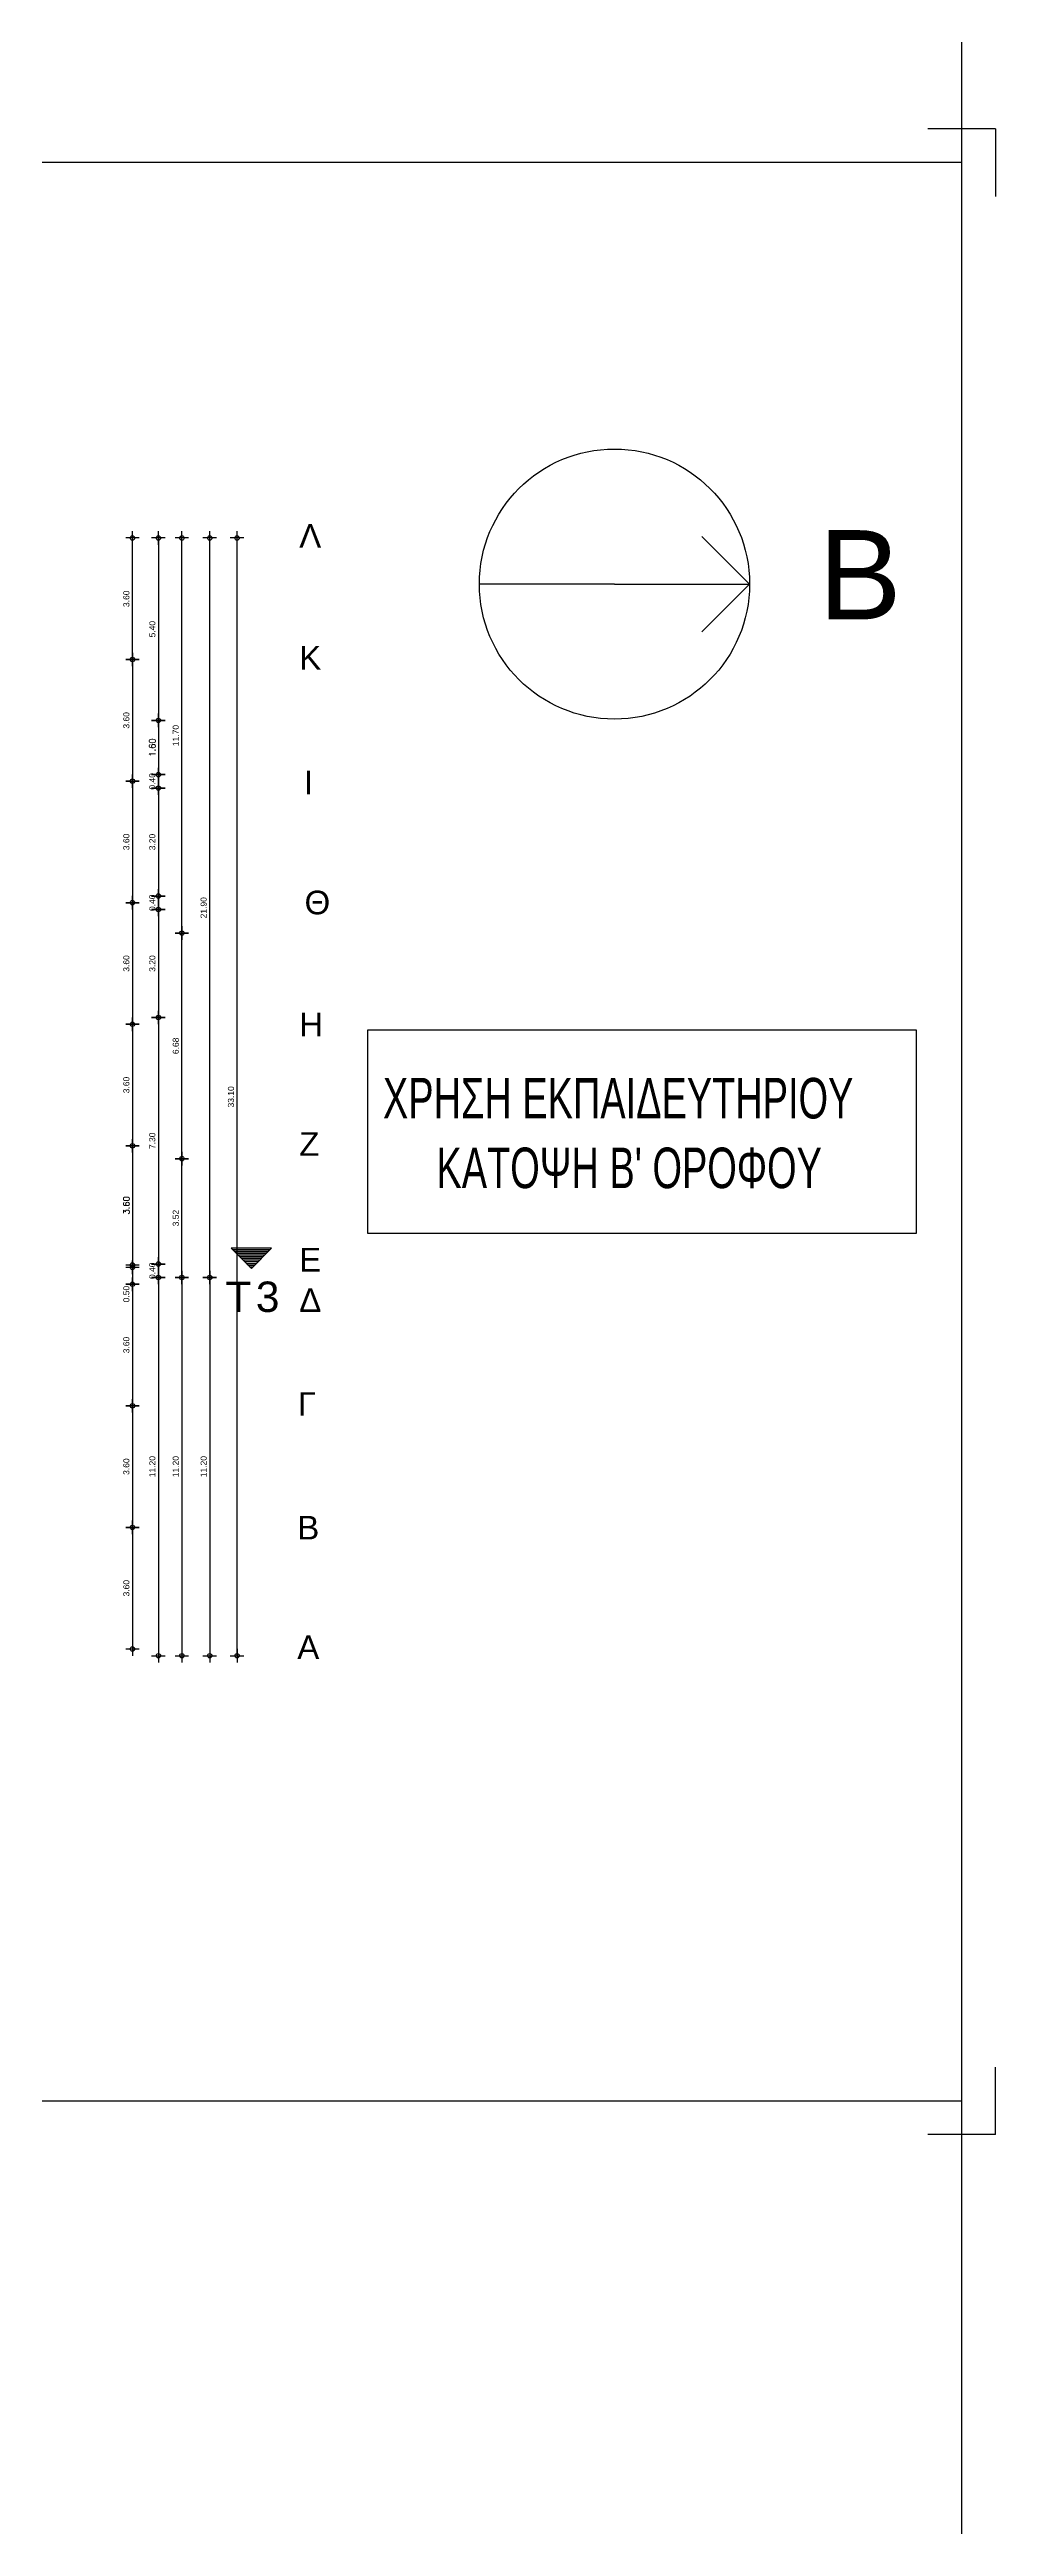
# Model space of a CAD drawing. Header units: metres. Extents: x 0 to 132, y -109 to 310.
# Drawn here: x 56 to 84, y 148.3 to 221.6 of the extents above; entities that cross this region are included whole.
import ezdxf

# ---------------------------------------------------------------- set-up
doc = ezdxf.new("R2010")
doc.units = ezdxf.units.M
doc.header["$LTSCALE"] = 0.036
doc.layers.get('0').update_dxf_attribs({"color": 252})
doc.layers.get('Defpoints').update_dxf_attribs({"color": 252})
for name, color, linetype in [('arxitektonika', 254, 'Continuous'), ('BORDER', 252, 'Continuous'), ('DIMBLK', 252, 'Continuous'), ('electext', 20, 'Continuous'), ('LAYER-ON', 252, 'Continuous'), ('MARKS', 252, 'Continuous'), ('NOTES', 252, 'Continuous')]:
    doc.layers.add(name, color=color, linetype=linetype)
doc.styles.add('COMU-N', font='arial.ttf')
doc.styles.add('outu-c', font='ugoutl-s.shx', dxfattribs={"width": 0.7})
doc.styles.get("Standard").update_dxf_attribs({"font": 'arial.ttf'})
doc.dimstyles.new('CADWDOT', dxfattribs={"dimscale": 0.1, "dimtxt": 1.8, "dimasz": 0.08, "dimexe": 2, "dimexo": 0, "dimgap": 0.09, "dimtad": 0, "dimrnd": 0.001, "dimzin": 0, "dimdsep": 46, "dimtxsty": 'Standard', "dimblk1": 'ARTDIM', "dimblk2": 'ARTDIM', "dimsah": 1, "dimcen": 0.09, "dimdle": 0.05, "dimse1": 1, "dimse2": 1, "dimadec": 0, "dimazin": 0, "dimtfac": 1, "dimtmove": 0, "dimatfit": 3, "dimldrblk": 'ARTDIM', "dimfxl": 2, "dimtvp": 0.9999, "dimtolj": 1, "dimtzin": 0, "dimarcsym": 0})

# ---------------------------------------------------------------- blocks, each defined once
blk = doc.blocks.new('art103')
at = {"layer": 'BORDER'}
for p, q in [((20.75, 14.6), (0.25, 14.6)), ((0.25, 14.6), (0.25, 0.25)), ((20.75, 0.25), (20.75, 14.6)), ((0.25, 0.25), (20.75, 0.25))]:
    blk.add_line(p, q, dxfattribs=at)
at = {"layer": 'MARKS'}
for p, q in [((0, 14.85), (0, 14.35)), ((0, 14.85), (0.5, 14.85)), ((10.25, 14.85), (10.75, 14.85)), ((10.5, 14.85), (10.5, 14.6)), ((21, 14.85), (20.5, 14.85)), ((21, 14.85), (21, 14.35)), ((0, 0), (0, 0.5)), ((21, 0), (21, 0.5)), ((10.5, 0), (10.5, 0.25)), ((0, 0), (0.5, 0)), ((10.25, 0), (10.75, 0)), ((21, 0), (20.5, 0))]:
    blk.add_line(p, q, dxfattribs=at)
blk = doc.blocks.new('ARTDIM')
at = {"layer": 'DIMBLK'}
for p, q in [((-24.9975, 0), (24.9975, 0)), ((0, -24.9975), (0, 24.9975))]:
    blk.add_line(p, q, dxfattribs=at)
blk.add_circle((0, 0), 8.25, dxfattribs=at)
blk = doc.blocks.new('*D618')
at = {"layer": 'arxitektonika', "color": 0, "lineweight": -2}
blk.add_line((59.217, 207.164), (59.217, 201.778), dxfattribs=at)
at = {"layer": 'Defpoints', "color": 0, "transparency": 16777216}
for p in [(58.128, 207.172), (58.128, 201.77), (59.217, 201.77)]:
    blk.add_point(p, dxfattribs=at)
at = {"layer": 'arxitektonika', "color": 0, "lineweight": -2, "xscale": 0.008, "yscale": 0.008, "zscale": 0.008}
for p, rotation in [((59.217, 207.172), 90), ((59.217, 201.77), 270)]:
    blk.add_blockref('ARTDIM', p, dxfattribs=dict(at, rotation=rotation))
at = {"layer": 'arxitektonika', "color": 0, "insert": (59.037, 204.471), "char_height": 0.18, "attachment_point": 5, "rotation": 90}
blk.add_mtext('\\A1;5.40', dxfattribs=at)
blk = doc.blocks.new('*D619')
at = {"layer": 'arxitektonika', "color": 0, "lineweight": -2}
blk.add_line((59.217, 201.762), (59.217, 200.172), dxfattribs=at)
at = {"layer": 'Defpoints', "color": 0, "transparency": 16777216}
for p in [(60.189, 201.77), (59.217, 200.164), (60.189, 200.164)]:
    blk.add_point(p, dxfattribs=at)
at = {"layer": 'arxitektonika', "color": 0, "lineweight": -2, "xscale": 0.008, "yscale": 0.008, "zscale": 0.008}
for p, rotation in [((59.217, 201.77), 90), ((59.217, 200.164), 270)]:
    blk.add_blockref('ARTDIM', p, dxfattribs=dict(at, rotation=rotation))
at = {"layer": 'arxitektonika', "color": 0, "insert": (59.037, 200.967), "char_height": 0.18, "attachment_point": 5, "rotation": 90}
blk.add_mtext('\\A1;{\\Fcomplex.shx;1.60}', dxfattribs=at)
blk = doc.blocks.new('*D620')
at = {"layer": 'arxitektonika', "color": 0, "lineweight": -2}
blk.add_line((59.217, 200.156), (59.217, 199.774), dxfattribs=at)
at = {"layer": 'Defpoints', "color": 0, "transparency": 16777216}
for p in [(59.217, 199.766), (60.189, 200.164), (60.189, 199.766)]:
    blk.add_point(p, dxfattribs=at)
at = {"layer": 'arxitektonika', "color": 0, "lineweight": -2, "xscale": 0.008, "yscale": 0.008, "zscale": 0.008}
for p, rotation in [((59.217, 200.164), 90), ((59.217, 199.766), 270)]:
    blk.add_blockref('ARTDIM', p, dxfattribs=dict(at, rotation=rotation))
at = {"layer": 'arxitektonika', "color": 0, "insert": (59.037, 199.965), "char_height": 0.18, "attachment_point": 5, "rotation": 90}
blk.add_mtext('\\A1;0.40', dxfattribs=at)
blk = doc.blocks.new('*D621')
at = {"layer": 'arxitektonika', "color": 0, "lineweight": -2}
blk.add_line((59.217, 199.758), (59.217, 196.578), dxfattribs=at)
at = {"layer": 'Defpoints', "color": 0, "transparency": 16777216}
for p in [(60.189, 199.766), (59.217, 196.57), (60.189, 196.57)]:
    blk.add_point(p, dxfattribs=at)
at = {"layer": 'arxitektonika', "color": 0, "lineweight": -2, "xscale": 0.008, "yscale": 0.008, "zscale": 0.008}
for p, rotation in [((59.217, 199.766), 90), ((59.217, 196.57), 270)]:
    blk.add_blockref('ARTDIM', p, dxfattribs=dict(at, rotation=rotation))
at = {"layer": 'arxitektonika', "color": 0, "insert": (59.037, 198.168), "char_height": 0.18, "attachment_point": 5, "rotation": 90}
blk.add_mtext('\\A1;3.20', dxfattribs=at)
blk = doc.blocks.new('*D622')
at = {"layer": 'arxitektonika', "color": 0, "lineweight": -2}
blk.add_line((59.217, 196.562), (59.217, 196.178), dxfattribs=at)
at = {"layer": 'Defpoints', "color": 0, "transparency": 16777216}
for p in [(59.217, 196.17), (60.189, 196.57), (60.189, 196.17)]:
    blk.add_point(p, dxfattribs=at)
at = {"layer": 'arxitektonika', "color": 0, "lineweight": -2, "xscale": 0.008, "yscale": 0.008, "zscale": 0.008}
for p, rotation in [((59.217, 196.57), 90), ((59.217, 196.17), 270)]:
    blk.add_blockref('ARTDIM', p, dxfattribs=dict(at, rotation=rotation))
at = {"layer": 'arxitektonika', "color": 0, "insert": (59.037, 196.37), "char_height": 0.18, "attachment_point": 5, "rotation": 90}
blk.add_mtext('\\A1;0.40', dxfattribs=at)
blk = doc.blocks.new('*D623')
at = {"layer": 'arxitektonika', "color": 0, "lineweight": -2}
blk.add_line((59.217, 196.162), (59.217, 192.978), dxfattribs=at)
at = {"layer": 'Defpoints', "color": 0, "transparency": 16777216}
for p in [(60.189, 196.17), (59.217, 192.97), (60.189, 192.97)]:
    blk.add_point(p, dxfattribs=at)
at = {"layer": 'arxitektonika', "color": 0, "lineweight": -2, "xscale": 0.008, "yscale": 0.008, "zscale": 0.008}
for p, rotation in [((59.217, 196.17), 90), ((59.217, 192.97), 270)]:
    blk.add_blockref('ARTDIM', p, dxfattribs=dict(at, rotation=rotation))
at = {"layer": 'arxitektonika', "color": 0, "insert": (59.037, 194.57), "char_height": 0.18, "attachment_point": 5, "rotation": 90}
blk.add_mtext('\\A1;3.20', dxfattribs=at)
blk = doc.blocks.new('*D624')
at = {"layer": 'arxitektonika', "color": 0, "lineweight": -2}
blk.add_line((59.217, 192.962), (59.217, 185.68), dxfattribs=at)
at = {"layer": 'Defpoints', "color": 0, "transparency": 16777216}
for p in [(60.189, 192.97), (59.217, 185.672), (60.189, 185.672)]:
    blk.add_point(p, dxfattribs=at)
at = {"layer": 'arxitektonika', "color": 0, "lineweight": -2, "xscale": 0.008, "yscale": 0.008, "zscale": 0.008}
for p, rotation in [((59.217, 192.97), 90), ((59.217, 185.672), 270)]:
    blk.add_blockref('ARTDIM', p, dxfattribs=dict(at, rotation=rotation))
at = {"layer": 'arxitektonika', "color": 0, "insert": (59.037, 189.321), "char_height": 0.18, "attachment_point": 5, "rotation": 90}
blk.add_mtext('\\A1;7.30', dxfattribs=at)
blk = doc.blocks.new('*D625')
at = {"layer": 'arxitektonika', "color": 0, "lineweight": -2}
blk.add_line((59.217, 185.664), (59.217, 185.28), dxfattribs=at)
at = {"layer": 'Defpoints', "color": 0, "transparency": 16777216}
for p in [(60.189, 185.672), (59.217, 185.272), (60.189, 185.272)]:
    blk.add_point(p, dxfattribs=at)
at = {"layer": 'arxitektonika', "color": 0, "lineweight": -2, "xscale": 0.008, "yscale": 0.008, "zscale": 0.008}
for p, rotation in [((59.217, 185.672), 90), ((59.217, 185.272), 270)]:
    blk.add_blockref('ARTDIM', p, dxfattribs=dict(at, rotation=rotation))
at = {"layer": 'arxitektonika', "color": 0, "insert": (59.037, 185.472), "char_height": 0.18, "attachment_point": 5, "rotation": 90}
blk.add_mtext('\\A1;0.40', dxfattribs=at)
blk = doc.blocks.new('*D626')
at = {"layer": 'arxitektonika', "color": 0, "lineweight": -2}
blk.add_line((59.217, 185.264), (59.217, 174.08), dxfattribs=at)
at = {"layer": 'Defpoints', "color": 0, "transparency": 16777216}
for p in [(60.128, 185.272), (59.217, 174.072), (60.128, 174.072)]:
    blk.add_point(p, dxfattribs=at)
at = {"layer": 'arxitektonika', "color": 0, "lineweight": -2, "xscale": 0.008, "yscale": 0.008, "zscale": 0.008}
for p, rotation in [((59.217, 185.272), 90), ((59.217, 174.072), 270)]:
    blk.add_blockref('ARTDIM', p, dxfattribs=dict(at, rotation=rotation))
at = {"layer": 'arxitektonika', "color": 0, "insert": (59.037, 179.672), "char_height": 0.18, "attachment_point": 5, "rotation": 90}
blk.add_mtext('\\A1;11.20', dxfattribs=at)
blk = doc.blocks.new('*D627')
at = {"layer": 'arxitektonika', "color": 0, "lineweight": -2}
blk.add_line((59.912, 185.264), (59.912, 174.08), dxfattribs=at)
at = {"layer": 'Defpoints', "color": 0, "transparency": 16777216}
for p in [(60.128, 185.272), (59.912, 174.072), (60.128, 174.072)]:
    blk.add_point(p, dxfattribs=at)
at = {"layer": 'arxitektonika', "color": 0, "lineweight": -2, "xscale": 0.008, "yscale": 0.008, "zscale": 0.008}
for p, rotation in [((59.912, 185.272), 90), ((59.912, 174.072), 270)]:
    blk.add_blockref('ARTDIM', p, dxfattribs=dict(at, rotation=rotation))
at = {"layer": 'arxitektonika', "color": 0, "insert": (59.732, 179.672), "char_height": 0.18, "attachment_point": 5, "rotation": 90}
blk.add_mtext('\\A1;11.20', dxfattribs=at)
blk = doc.blocks.new('*D628')
at = {"layer": 'arxitektonika', "color": 0, "lineweight": -2}
blk.add_line((59.912, 185.28), (59.912, 188.783), dxfattribs=at)
at = {"layer": 'Defpoints', "color": 0, "transparency": 16777216}
for p in [(59.912, 188.791), (60.189, 188.791), (60.189, 185.272)]:
    blk.add_point(p, dxfattribs=at)
at = {"layer": 'arxitektonika', "color": 0, "lineweight": -2, "xscale": 0.008, "yscale": 0.008, "zscale": 0.008}
for p, rotation in [((59.912, 188.791), 90), ((59.912, 185.272), 270)]:
    blk.add_blockref('ARTDIM', p, dxfattribs=dict(at, rotation=rotation))
at = {"layer": 'arxitektonika', "color": 0, "insert": (59.732, 187.032), "char_height": 0.18, "attachment_point": 5, "rotation": 90}
blk.add_mtext('\\A1;3.52', dxfattribs=at)
blk = doc.blocks.new('*D629')
at = {"layer": 'arxitektonika', "color": 0, "lineweight": -2}
blk.add_line((59.912, 188.799), (59.912, 195.464), dxfattribs=at)
at = {"layer": 'Defpoints', "color": 0, "transparency": 16777216}
for p in [(59.912, 195.472), (60.189, 195.472), (60.189, 188.791)]:
    blk.add_point(p, dxfattribs=at)
at = {"layer": 'arxitektonika', "color": 0, "lineweight": -2, "xscale": 0.008, "yscale": 0.008, "zscale": 0.008}
for p, rotation in [((59.912, 195.472), 90), ((59.912, 188.791), 270)]:
    blk.add_blockref('ARTDIM', p, dxfattribs=dict(at, rotation=rotation))
at = {"layer": 'arxitektonika', "color": 0, "insert": (59.732, 192.132), "char_height": 0.18, "attachment_point": 5, "rotation": 90}
blk.add_mtext('\\A1;6.68', dxfattribs=at)
blk = doc.blocks.new('*D630')
at = {"layer": 'arxitektonika', "color": 0, "lineweight": -2}
blk.add_line((59.912, 195.48), (59.912, 207.164), dxfattribs=at)
at = {"layer": 'Defpoints', "color": 0, "transparency": 16777216}
for p in [(57.55, 207.172), (59.912, 207.172), (57.55, 195.472)]:
    blk.add_point(p, dxfattribs=at)
at = {"layer": 'arxitektonika', "color": 0, "lineweight": -2, "xscale": 0.008, "yscale": 0.008, "zscale": 0.008}
for p, rotation in [((59.912, 207.172), 90), ((59.912, 195.472), 270)]:
    blk.add_blockref('ARTDIM', p, dxfattribs=dict(at, rotation=rotation))
at = {"layer": 'arxitektonika', "color": 0, "insert": (59.732, 201.322), "char_height": 0.18, "attachment_point": 5, "rotation": 90}
blk.add_mtext('\\A1;11.70', dxfattribs=at)
blk = doc.blocks.new('*D631')
at = {"layer": 'arxitektonika', "color": 0, "lineweight": -2}
blk.add_line((60.737, 185.264), (60.737, 174.08), dxfattribs=at)
at = {"layer": 'Defpoints', "color": 0, "transparency": 16777216}
for p in [(57.623, 185.272), (57.623, 174.072), (60.737, 174.072)]:
    blk.add_point(p, dxfattribs=at)
at = {"layer": 'arxitektonika', "color": 0, "lineweight": -2, "xscale": 0.008, "yscale": 0.008, "zscale": 0.008}
for p, rotation in [((60.737, 185.272), 90), ((60.737, 174.072), 270)]:
    blk.add_blockref('ARTDIM', p, dxfattribs=dict(at, rotation=rotation))
at = {"layer": 'arxitektonika', "color": 0, "insert": (60.557, 179.672), "char_height": 0.18, "attachment_point": 5, "rotation": 90}
blk.add_mtext('\\A1;11.20', dxfattribs=at)
blk = doc.blocks.new('*D632')
at = {"layer": 'arxitektonika', "color": 0, "lineweight": -2}
blk.add_line((60.737, 185.28), (60.737, 207.164), dxfattribs=at)
at = {"layer": 'Defpoints', "color": 0, "transparency": 16777216}
for p in [(57.623, 207.172), (60.737, 207.172), (57.623, 185.272)]:
    blk.add_point(p, dxfattribs=at)
at = {"layer": 'arxitektonika', "color": 0, "lineweight": -2, "xscale": 0.008, "yscale": 0.008, "zscale": 0.008}
for p, rotation in [((60.737, 207.172), 90), ((60.737, 185.272), 270)]:
    blk.add_blockref('ARTDIM', p, dxfattribs=dict(at, rotation=rotation))
at = {"layer": 'arxitektonika', "color": 0, "insert": (60.557, 196.222), "char_height": 0.18, "attachment_point": 5, "rotation": 90}
blk.add_mtext('\\A1;21.90', dxfattribs=at)
blk = doc.blocks.new('*D633')
at = {"layer": 'arxitektonika', "color": 0, "lineweight": -2}
blk.add_line((61.546, 174.08), (61.546, 207.164), dxfattribs=at)
at = {"layer": 'Defpoints', "color": 0, "transparency": 16777216}
for p in [(57.296, 207.172), (61.546, 207.172), (57.37, 174.072)]:
    blk.add_point(p, dxfattribs=at)
at = {"layer": 'arxitektonika', "color": 0, "lineweight": -2, "xscale": 0.008, "yscale": 0.008, "zscale": 0.008}
for p, rotation in [((61.546, 207.172), 90), ((61.546, 174.072), 270)]:
    blk.add_blockref('ARTDIM', p, dxfattribs=dict(at, rotation=rotation))
at = {"layer": 'arxitektonika', "color": 0, "insert": (61.366, 190.622), "char_height": 0.18, "attachment_point": 5, "rotation": 90}
blk.add_mtext('\\A1;33.10', dxfattribs=at)
blk = doc.blocks.new('*D647')
at = {"layer": 'arxitektonika', "color": 0, "lineweight": -2}
blk.add_line((58.449, 203.58), (58.449, 207.164), dxfattribs=at)
at = {"layer": 'Defpoints', "color": 0, "transparency": 16777216}
for p in [(58.449, 207.172), (63.208, 207.172), (63.208, 203.572)]:
    blk.add_point(p, dxfattribs=at)
at = {"layer": 'arxitektonika', "color": 0, "lineweight": -2, "xscale": 0.008, "yscale": 0.008, "zscale": 0.008}
for p, rotation in [((58.449, 207.172), 90), ((58.449, 203.572), 270)]:
    blk.add_blockref('ARTDIM', p, dxfattribs=dict(at, rotation=rotation))
at = {"layer": 'arxitektonika', "color": 0, "insert": (58.269, 205.372), "char_height": 0.18, "attachment_point": 5, "rotation": 90}
blk.add_mtext('\\A1;3.60', dxfattribs=at)
blk = doc.blocks.new('*D648')
at = {"layer": 'arxitektonika', "color": 0, "lineweight": -2}
blk.add_line((58.449, 203.564), (58.449, 199.98), dxfattribs=at)
at = {"layer": 'Defpoints', "color": 0, "transparency": 16777216}
for p in [(63.208, 203.572), (58.449, 199.972), (63.208, 199.972)]:
    blk.add_point(p, dxfattribs=at)
at = {"layer": 'arxitektonika', "color": 0, "lineweight": -2, "xscale": 0.008, "yscale": 0.008, "zscale": 0.008}
for p, rotation in [((58.449, 203.572), 90), ((58.449, 199.972), 270)]:
    blk.add_blockref('ARTDIM', p, dxfattribs=dict(at, rotation=rotation))
at = {"layer": 'arxitektonika', "color": 0, "insert": (58.269, 201.772), "char_height": 0.18, "attachment_point": 5, "rotation": 90}
blk.add_mtext('\\A1;3.60', dxfattribs=at)
blk = doc.blocks.new('*D649')
at = {"layer": 'arxitektonika', "color": 0, "lineweight": -2}
blk.add_line((58.449, 199.964), (58.449, 196.38), dxfattribs=at)
at = {"layer": 'Defpoints', "color": 0, "transparency": 16777216}
for p in [(63.208, 199.972), (58.449, 196.372), (63.208, 196.372)]:
    blk.add_point(p, dxfattribs=at)
at = {"layer": 'arxitektonika', "color": 0, "lineweight": -2, "xscale": 0.008, "yscale": 0.008, "zscale": 0.008}
for p, rotation in [((58.449, 199.972), 90), ((58.449, 196.372), 270)]:
    blk.add_blockref('ARTDIM', p, dxfattribs=dict(at, rotation=rotation))
at = {"layer": 'arxitektonika', "color": 0, "insert": (58.269, 198.172), "char_height": 0.18, "attachment_point": 5, "rotation": 90}
blk.add_mtext('\\A1;3.60', dxfattribs=at)
blk = doc.blocks.new('*D650')
at = {"layer": 'arxitektonika', "color": 0, "lineweight": -2}
blk.add_line((58.449, 196.364), (58.449, 192.78), dxfattribs=at)
at = {"layer": 'Defpoints', "color": 0, "transparency": 16777216}
for p in [(63.208, 196.372), (58.449, 192.772), (63.208, 192.772)]:
    blk.add_point(p, dxfattribs=at)
at = {"layer": 'arxitektonika', "color": 0, "lineweight": -2, "xscale": 0.008, "yscale": 0.008, "zscale": 0.008}
for p, rotation in [((58.449, 196.372), 90), ((58.449, 192.772), 270)]:
    blk.add_blockref('ARTDIM', p, dxfattribs=dict(at, rotation=rotation))
at = {"layer": 'arxitektonika', "color": 0, "insert": (58.269, 194.572), "char_height": 0.18, "attachment_point": 5, "rotation": 90}
blk.add_mtext('\\A1;3.60', dxfattribs=at)
blk = doc.blocks.new('*D651')
at = {"layer": 'arxitektonika', "color": 0, "lineweight": -2}
blk.add_line((58.449, 192.764), (58.449, 189.18), dxfattribs=at)
at = {"layer": 'Defpoints', "color": 0, "transparency": 16777216}
for p in [(63.208, 192.772), (58.449, 189.172), (63.208, 189.172)]:
    blk.add_point(p, dxfattribs=at)
at = {"layer": 'arxitektonika', "color": 0, "lineweight": -2, "xscale": 0.008, "yscale": 0.008, "zscale": 0.008}
for p, rotation in [((58.449, 192.772), 90), ((58.449, 189.172), 270)]:
    blk.add_blockref('ARTDIM', p, dxfattribs=dict(at, rotation=rotation))
at = {"layer": 'arxitektonika', "color": 0, "insert": (58.269, 190.972), "char_height": 0.18, "attachment_point": 5, "rotation": 90}
blk.add_mtext('\\A1;3.60', dxfattribs=at)
blk = doc.blocks.new('*D652')
at = {"layer": 'arxitektonika', "color": 0, "lineweight": -2}
blk.add_line((58.449, 189.164), (58.449, 185.653), dxfattribs=at)
at = {"layer": 'Defpoints', "color": 0, "transparency": 16777216}
for p in [(63.208, 189.172), (58.449, 185.645), (63.208, 185.645)]:
    blk.add_point(p, dxfattribs=at)
at = {"layer": 'arxitektonika', "color": 0, "lineweight": -2, "xscale": 0.008, "yscale": 0.008, "zscale": 0.008}
for p, rotation in [((58.449, 189.172), 90), ((58.449, 185.645), 270)]:
    blk.add_blockref('ARTDIM', p, dxfattribs=dict(at, rotation=rotation))
at = {"layer": 'arxitektonika', "color": 0, "insert": (58.269, 187.409), "char_height": 0.18, "attachment_point": 5, "rotation": 90}
blk.add_mtext('\\A1;{\\Fcomplex.shx;3.60}', dxfattribs=at)
blk = doc.blocks.new('*D653')
at = {"layer": 'arxitektonika', "color": 0, "lineweight": -2}
for p, q in [((58.449, 185.564), (58.449, 185.08)), ((58.449, 185.072), (58.449, 184.498))]:
    blk.add_line(p, q, dxfattribs=at)
at = {"layer": 'Defpoints', "color": 0, "transparency": 16777216}
for p in [(58.449, 185.072), (63.208, 185.572), (63.208, 185.072)]:
    blk.add_point(p, dxfattribs=at)
at = {"layer": 'arxitektonika', "color": 0, "lineweight": -2, "xscale": 0.008, "yscale": 0.008, "zscale": 0.008}
for p, rotation in [((58.449, 185.572), 90), ((58.449, 185.072), 270)]:
    blk.add_blockref('ARTDIM', p, dxfattribs=dict(at, rotation=rotation))
at = {"layer": 'arxitektonika', "color": 0, "insert": (58.269, 184.781), "char_height": 0.18, "attachment_point": 5, "rotation": 90}
blk.add_mtext('\\A1;0.50', dxfattribs=at)
blk = doc.blocks.new('*D654')
at = {"layer": 'arxitektonika', "color": 0, "lineweight": -2}
blk.add_line((58.449, 185.064), (58.449, 181.48), dxfattribs=at)
at = {"layer": 'Defpoints', "color": 0, "transparency": 16777216}
for p in [(63.208, 185.072), (58.449, 181.472), (63.208, 181.472)]:
    blk.add_point(p, dxfattribs=at)
at = {"layer": 'arxitektonika', "color": 0, "lineweight": -2, "xscale": 0.008, "yscale": 0.008, "zscale": 0.008}
for p, rotation in [((58.449, 185.072), 90), ((58.449, 181.472), 270)]:
    blk.add_blockref('ARTDIM', p, dxfattribs=dict(at, rotation=rotation))
at = {"layer": 'arxitektonika', "color": 0, "insert": (58.269, 183.272), "char_height": 0.18, "attachment_point": 5, "rotation": 90}
blk.add_mtext('\\A1;3.60', dxfattribs=at)
blk = doc.blocks.new('*D655')
at = {"layer": 'arxitektonika', "color": 0, "lineweight": -2}
blk.add_line((58.449, 181.464), (58.449, 177.88), dxfattribs=at)
at = {"layer": 'Defpoints', "color": 0, "transparency": 16777216}
for p in [(63.208, 181.472), (58.449, 177.872), (63.208, 177.872)]:
    blk.add_point(p, dxfattribs=at)
at = {"layer": 'arxitektonika', "color": 0, "lineweight": -2, "xscale": 0.008, "yscale": 0.008, "zscale": 0.008}
for p, rotation in [((58.449, 181.472), 90), ((58.449, 177.872), 270)]:
    blk.add_blockref('ARTDIM', p, dxfattribs=dict(at, rotation=rotation))
at = {"layer": 'arxitektonika', "color": 0, "insert": (58.269, 179.672), "char_height": 0.18, "attachment_point": 5, "rotation": 90}
blk.add_mtext('\\A1;3.60', dxfattribs=at)
blk = doc.blocks.new('*D656')
at = {"layer": 'arxitektonika', "color": 0, "lineweight": -2}
blk.add_line((58.449, 177.864), (58.449, 174.28), dxfattribs=at)
at = {"layer": 'Defpoints', "color": 0, "transparency": 16777216}
for p in [(63.208, 177.872), (58.449, 174.272), (63.208, 174.272)]:
    blk.add_point(p, dxfattribs=at)
at = {"layer": 'arxitektonika', "color": 0, "lineweight": -2, "xscale": 0.008, "yscale": 0.008, "zscale": 0.008}
for p, rotation in [((58.449, 177.872), 90), ((58.449, 174.272), 270)]:
    blk.add_blockref('ARTDIM', p, dxfattribs=dict(at, rotation=rotation))
at = {"layer": 'arxitektonika', "color": 0, "insert": (58.269, 176.072), "char_height": 0.18, "attachment_point": 5, "rotation": 90}
blk.add_mtext('\\A1;3.60', dxfattribs=at)

msp = doc.modelspace()

# ---------------------------------------------------------------- linework, layer by layer
msp.add_line((83, -108.949), (83, 309.662))
at = {"layer": 'arxitektonika'}
for p, q in [((61.969, 185.542), (61.369, 186.142)), ((61.969, 186.142), (61.369, 186.142)), ((61.419, 186.092), (62.519, 186.092)), ((62.519, 186.092), (61.419, 186.092)), ((61.419, 186.092), (62.519, 186.092)), ((61.469, 186.042), (62.469, 186.042)), ((61.519, 185.992), (62.419, 185.992)), ((61.569, 185.942), (62.369, 185.942)), ((61.619, 185.892), (62.319, 185.892)), ((61.669, 185.842), (62.269, 185.842)), ((61.719, 185.792), (62.219, 185.792)), ((61.769, 185.742), (62.169, 185.742)), ((61.819, 185.692), (62.119, 185.692)), ((61.869, 185.642), (62.069, 185.642)), ((61.919, 185.592), (62.019, 185.592)), ((61.969, 185.542), (62.569, 186.142)), ((62.569, 186.142), (61.969, 186.142))]:
    msp.add_line(p, q, dxfattribs=at)
at = {"layer": 'electext'}
for p, q in [((76.72, 205.807), (75.306, 207.221)), ((72.72, 205.807), (68.72, 205.807)), ((72.72, 205.807), (76.72, 205.807)), ((75.306, 204.397), (76.72, 205.807))]:
    msp.add_line(p, q, dxfattribs=at)
msp.add_circle((72.72, 205.807), 4, dxfattribs=at)
at = {"layer": 'NOTES', "color": 2}
msp.add_lwpolyline([(65.418, 192.603), (81.654, 192.603), (81.654, 186.576), (65.418, 186.576)], close=True, dxfattribs=at)

# ---------------------------------------------------------------- block references
at = {"layer": 'LAYER-ON', "xscale": 4, "yscale": 4, "zscale": 4}
msp.add_blockref('art103', (0, 159.889), dxfattribs=at)

# ---------------------------------------------------------------- texts
at = {"layer": 'arxitektonika', "style": 'COMU-N'}
for s, height, p in [('Λ', 0.7, (63.386, 206.886)), ('Κ', 0.7, (63.386, 203.276)), ('Ι', 0.7, (63.523, 199.585)), ('Θ', 0.7, (63.544, 196.028)), ('Η', 0.7, (63.386, 192.411)), ('Ζ', 0.7, (63.386, 188.876)), ('Ε', 0.7, (63.386, 185.45)), ('Τ', 0.9, (61.204, 184.252)), ('3', 0.9, (62.102, 184.252)), ('Δ', 0.7, (63.386, 184.251)), ('Γ', 0.7, (63.346, 181.176)), ('Β', 0.7, (63.329, 177.514)), ('Α', 0.7, (63.329, 173.976))]:
    msp.add_text(s, height=height, dxfattribs=at).set_placement(p)
at = {"layer": 'electext', "insert": (78.758, 207.404), "char_height": 2.642, "attachment_point": 1}
msp.add_mtext_dynamic_manual_height_columns('B', width=2.29418, gutter_width=0.6, heights=[0], dxfattribs=at)
at = {"layer": 'NOTES', "color": 2, "style": 'outu-c', "width": 0.7}
for s, p in [('ΧΡΗΣΗ ΕΚΠΑΙΔΕΥΤΗΡΙΟΥ', (65.865, 189.983)), ("ΚΑΤΟΨΗ B' ΟΡΟΦΟΥ", (67.45, 187.919))]:
    msp.add_text(s, height=1.2, dxfattribs=at).set_placement(p)

# ---------------------------------------------------------------- dimensions: what is measured, and where the dimension line sits
at = {"layer": 'arxitektonika'}
for base, p1, p2, picture, middle in [((61.546, 207.172), (57.37, 174.072), (57.296, 207.172), '*D633', (61.366, 190.622)), ((59.912, 207.172), (57.55, 195.472), (57.55, 207.172), '*D630', (59.732, 201.322)), ((60.737, 207.172), (57.623, 185.272), (57.623, 207.172), '*D632', (60.557, 196.222)), ((59.217, 201.77), (58.128, 207.172), (58.128, 201.77), '*D618', (59.037, 204.471)), ((58.449, 207.172), (63.208, 203.572), (63.208, 207.172), '*D647', (58.269, 205.372)), ((58.449, 199.972), (63.208, 203.572), (63.208, 199.972), '*D648', (58.269, 201.772)), ((58.449, 196.372), (63.208, 199.972), (63.208, 196.372), '*D649', (58.269, 198.172)), ((59.217, 196.57), (60.189, 199.766), (60.189, 196.57), '*D621', (59.037, 198.168)), ((58.449, 192.772), (63.208, 196.372), (63.208, 192.772), '*D650', (58.269, 194.572)), ((59.217, 192.97), (60.189, 196.17), (60.189, 192.97), '*D623', (59.037, 194.57)), ((59.912, 195.472), (60.189, 188.791), (60.189, 195.472), '*D629', (59.732, 192.132)), ((58.449, 189.172), (63.208, 192.772), (63.208, 189.172), '*D651', (58.269, 190.972)), ((59.217, 185.672), (60.189, 192.97), (60.189, 185.672), '*D624', (59.037, 189.321)), ((59.912, 188.791), (60.189, 185.272), (60.189, 188.791), '*D628', (59.732, 187.032)), ((58.449, 185.072), (63.208, 185.572), (63.208, 185.072), '*D653', (58.269, 184.781)), ((60.737, 174.072), (57.623, 185.272), (57.623, 174.072), '*D631', (60.557, 179.672)), ((58.449, 181.472), (63.208, 185.072), (63.208, 181.472), '*D654', (58.269, 183.272)), ((59.217, 174.072), (60.128, 185.272), (60.128, 174.072), '*D626', (59.037, 179.672)), ((59.912, 174.072), (60.128, 185.272), (60.128, 174.072), '*D627', (59.732, 179.672)), ((58.449, 177.872), (63.208, 181.472), (63.208, 177.872), '*D655', (58.269, 179.672)), ((58.449, 174.272), (63.208, 177.872), (63.208, 174.272), '*D656', (58.269, 176.072))]:
    dim = msp.add_linear_dim(base=base, p1=p1, p2=p2, angle=90, dimstyle='CADWDOT', dxfattribs=at)
    dim.commit()
    dim.dimension.update_dxf_attribs({"geometry": picture, "text_midpoint": middle})
for base, p1, p2, text, picture, middle in [((59.217, 200.164), (60.189, 201.77), (60.189, 200.164), '{\\Fcomplex.shx;1.60}', '*D619', (59.037, 200.967)), ((58.449, 185.645), (63.208, 189.172), (63.208, 185.645), '{\\Fcomplex.shx;3.60}', '*D652', (58.269, 187.409))]:
    dim = msp.add_linear_dim(base=base, p1=p1, p2=p2, angle=90, text=text, dimstyle='CADWDOT', dxfattribs=at)
    dim.commit()
    dim.dimension.update_dxf_attribs({"geometry": picture, "text_midpoint": middle})
for base, p1, p2, picture, middle in [((59.217, 199.766), (60.189, 200.164), (60.189, 199.766), '*D620', (59.217, 199.965)), ((59.217, 196.17), (60.189, 196.57), (60.189, 196.17), '*D622', (59.217, 196.37)), ((59.217, 185.272), (60.189, 185.672), (60.189, 185.272), '*D625', (59.217, 185.472))]:
    dim = msp.add_linear_dim(base=base, p1=p1, p2=p2, angle=90, dimstyle='CADWDOT', dxfattribs=at)
    dim.commit()
    dim.dimension.update_dxf_attribs({"geometry": picture, "text_midpoint": middle, "dimtype": 160})

doc.saveas('drawing.dxf')
